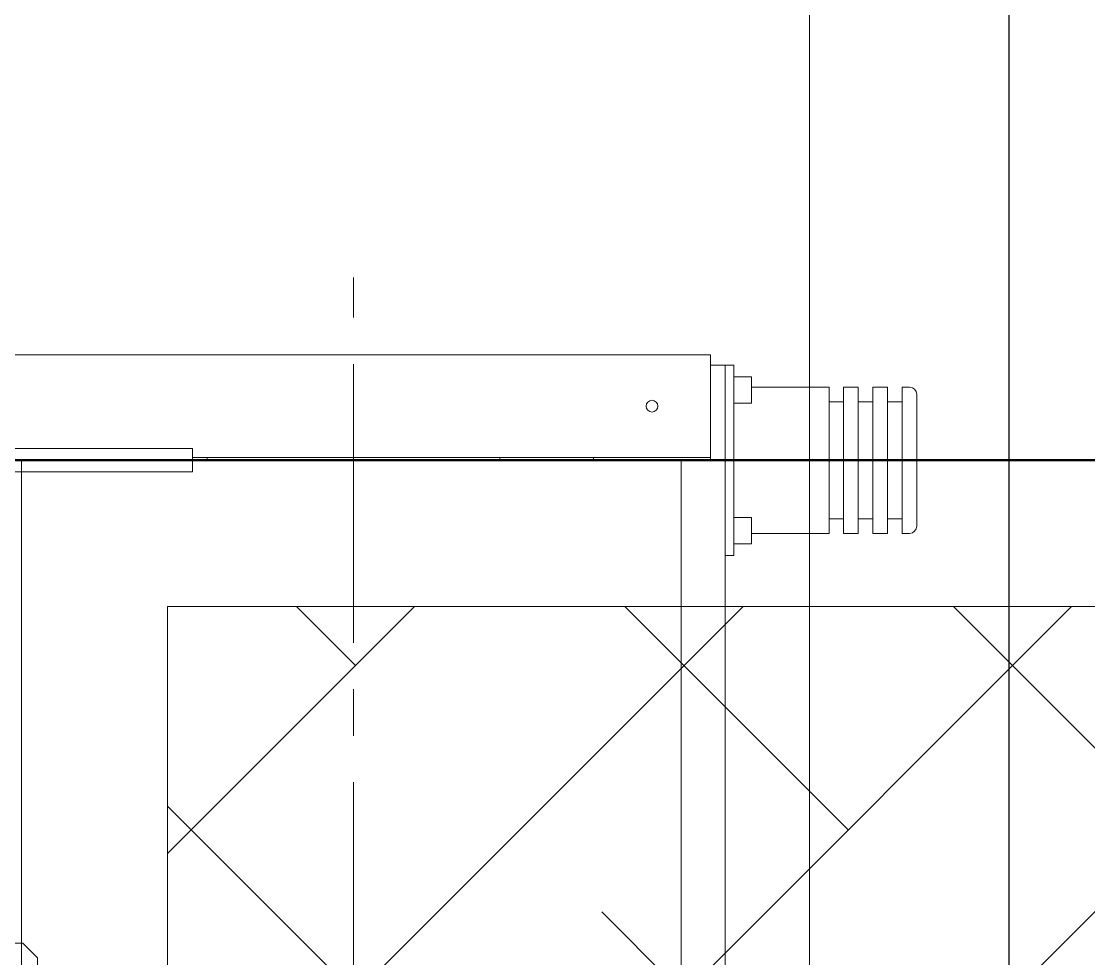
# Model space of a CAD drawing. Header units: millimetres. Extents: x 163705 to 1616509, y 81827 to 302547.
# Drawn here: x 216853 to 217582, y 144719 to 145360 of the extents above; entities that cross this region are included whole.
import ezdxf

# ---------------------------------------------------------------- set-up
doc = ezdxf.new("R2010")
doc.units = ezdxf.units.MM
doc.header["$LTSCALE"] = 10
doc.linetypes.add('CENTER2', pattern=[28.575, 19.05, -3.175, 3.175, -3.175])
for name, color, linetype, lineweight in [('1-中心线', 1, 'CENTER2', 0), ('1-填充', 8, 'Continuous', 18), ('1-护栏', 4, 'Continuous', 18), ('1-设备轮廓', 2, 'Continuous', 18)]:
    doc.layers.add(name, color=color, linetype=linetype, lineweight=lineweight)

# ---------------------------------------------------------------- blocks, each defined once
blk = doc.blocks.new('A$C2f6614b9')
at = {"layer": '1-护栏'}
blk.add_lwpolyline([(0, 450), (17263.82, 450), (17263.82, 7650), (0, 7650)], close=True, dxfattribs=at)
blk = doc.blocks.new('G$CE9C43516')
for p, q in [((2941, 2352), (1744, 2352)), ((2941, 2349), (2941, 2352)), ((2941, 2282), (2941, 2349)), ((2951, 2345), (2941, 2345)), ((2957, 2345), (2951, 2345)), ((2951, 2345), (2951, 2280)), ((2957, 2215), (2957, 2345)), ((2968.9, 2337), (2957, 2337)), ((2969, 2336.9), (2969, 2319.1)), ((3022, 2330), (2969, 2330)), ((3022, 2230), (3022, 2330)), ((3042, 2330), (3032, 2330)), ((3032, 2230), (3032, 2330)), ((3042, 2230), (3042, 2330)), ((3062, 2330), (3052, 2330)), ((3052, 2230), (3052, 2330)), ((3062, 2230), (3062, 2330)), ((3077, 2330), (3072, 2330)), ((3072, 2230), (3072, 2330)), ((3032, 2320), (3022, 2320)), ((3052, 2320), (3042, 2320)), ((3072, 2320), (3062, 2320)), ((3082, 2235), (3082, 2325)), ((2957, 2319), (2968.9, 2319)), ((2437, 2288), (2552.43, 2288)), ((2552.43, 2288), (2587, 2288)), ((2587, 2272), (2587, 2288)), ((2587, 2282), (2941, 2282)), ((2921, 2280), (2587, 2280)), ((2597, 2282), (2597, 2280)), ((2797, 2280), (2797, 2282)), ((2857, 2280), (3182, 2280)), ((2861, 2280), (2861, 2282)), ((2921, 2280), (2921, 280)), ((2951, 2280), (2921, 2280)), ((2921, 2280), (2921, 280)), ((2941, 2282), (2941, 2280)), ((2951, 2280), (2951, 280)), ((2437, 2272), (2552.43, 2272)), ((2552.43, 2272), (2587, 2272)), ((2968.9, 2241), (2957, 2241)), ((2969, 2240.9), (2969, 2223.1)), ((3022, 2240), (3032, 2240)), ((3042, 2240), (3052, 2240)), ((3062, 2240), (3072, 2240)), ((2969, 2230), (3022, 2230)), ((3032, 2230), (3042, 2230)), ((3052, 2230), (3062, 2230)), ((3072, 2230), (3077, 2230)), ((2957, 2223), (2968.9, 2223)), ((2957, 2215), (2951, 2215)), ((2471, 1950), (2421, 1950)), ((2481, 1940), (2471, 1950)), ((2481, 1880), (2481, 1940))]:
    blk.add_line(p, q)
blk.add_circle((2901, 2317), 4)
for centre, radius, start, end in [((2968.9, 2336.9), 0.1, 0, 90), ((3077, 2325), 5, 0, 90), ((2968.9, 2319.1), 0.1, 270, 0), ((2968.9, 2240.9), 0.1, 0, 90), ((3077, 2235), 5, 270, 0), ((2968.9, 2223.1), 0.1, 270, 0)]:
    blk.add_arc(centre, radius, start, end)
at = {"layer": '1-中心线'}
blk.add_line((2697, 155), (2697, 2405), dxfattribs=at)
blk = doc.blocks.new('A$C642F63BD')
at = {"layer": '1-填充'}
h = blk.add_hatch(dxfattribs=at)
h.set_pattern_fill('ANSI38', color=256, scale=50)
h.set_pattern_definition([(45, (-1925, -0.0003), (-112.253, 112.253), []), (135, (-1925, -0.0003), (-336.7596, 112.253), [396.875, -238.125])])
h.paths.add_polyline_path([(100, 1900), (100, 100), (3975, 100), (3975, 1900)])
h.paths.add_polyline_path([(1400, 1000, 0.677608), (839.3, 776.23, 0.677608)], flags=16)
h.paths.add_polyline_path([(2750, 1000.01, 1), (3400, 1000.01, 1)], flags=16)
for points in [[(0, 0), (4075, 0), (4075, 2000), (0, 2000)], [(100, 100), (3975, 100), (3975, 1900), (100, 1900)]]:
    blk.add_lwpolyline(points, close=True, dxfattribs=at)
blk = doc.blocks.new('A$C7121566b')
at = {"layer": '1-设备轮廓', "lineweight": 50, "ltscale": 5}
blk.add_lwpolyline([(4499.65, 4500.13), (47799.65, 4500.13)], dxfattribs=at)
blk.add_blockref('A$C642F63BD', (6924.65, 2500.13))
at = {"layer": '1-设备轮廓'}
blk.add_blockref('G$CE9C43516', (4454.72, 2220.13), dxfattribs=at)

msp = doc.modelspace()

# ---------------------------------------------------------------- linework, layer by layer
msp.add_lwpolyline([(213827.833, 142459.632), (213827.833, 150859.632), (217527.839, 150859.632), (217527.839, 142459.632)], close=True)

# ---------------------------------------------------------------- block references
for name, p in [('A$C7121566b', (209928.183, 140559.499)), ('A$C2f6614b9', (200127.833, 142609.632))]:
    msp.add_blockref(name, p)

doc.saveas('drawing.dxf')
